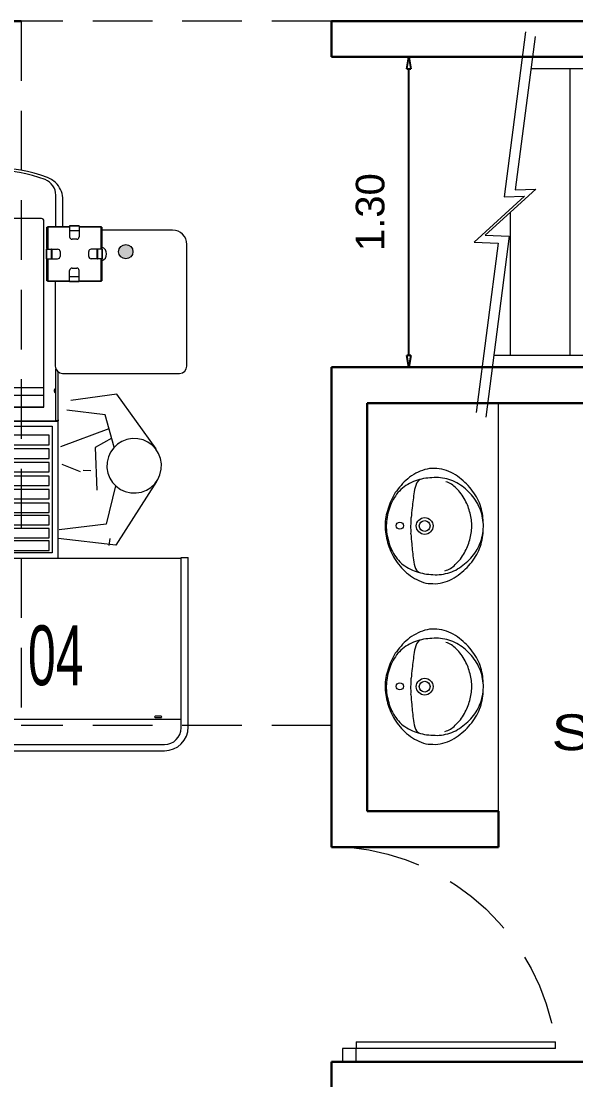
# Model space of a CAD drawing. Header units: millimetres. Extents: x 1675 to 1732.9, y 581.7 to 641.7.
# Drawn here: x 1690.986 to 1693.31, y 597.413 to 601.848 of the extents above; entities that cross this region are included whole.
import ezdxf
from ezdxf.enums import TextEntityAlignment as Align

# ---------------------------------------------------------------- set-up
doc = ezdxf.new("R2010")
doc.units = ezdxf.units.MM
doc.linetypes.add('HIDDEN', pattern=[0.375, 0.25, -0.125])
doc.layers.get('0').update_dxf_attribs({"lineweight": 5})
doc.layers.get('Defpoints').update_dxf_attribs({"color": 8, "lineweight": 5})
for name, color, linetype, lineweight in [('BASE_MONITOR', 8, 'Continuous', 5), ('COTAS', 8, 'Continuous', 5), ('LFS - 303 - LINEAS', 8, 'Continuous', 5), ('MOBILIARIO', 8, 'Continuous', 5), ('Muros', 7, 'Continuous', 30), ('PROYECCION', 8, 'HIDDEN', 5), ('Proyecciones', 8, 'HIDDEN', 5), ('PUERTA', 8, 'Continuous', 5), ('REFORÇO RAIO MOD', 8, 'Continuous', 5), ('SANITARIOS', 8, 'Continuous', 5), ('TEX', 7, 'Continuous', 5), ('texto', 7, 'Continuous', 5)]:
    doc.layers.add(name, color=color, linetype=linetype, lineweight=lineweight)
doc.styles.add('ARIAL', font='arial.ttf')
doc.styles.add('ROMANS', font='arial.ttf')
doc.styles.add('Texto peqño', font='sanss___.ttf', dxfattribs={"height": 0.12})
doc.dimstyles.new('100', dxfattribs={"dimtxt": 0.12, "dimasz": 0.05, "dimexe": 0.1, "dimexo": 0.25, "dimgap": 0.1, "dimtad": 1, "dimzin": 4, "dimdsep": 46, "dimtxsty": 'Texto peqño', "dimblk": 'CLOSEDBLANK', "dimcen": -0.05, "dimdle": 0.1, "dimclrd": 256, "dimclre": 256, "dimclrt": 256, "dimadec": 0, "dimazin": 0, "dimtfac": 1, "dimtix": 1, "dimtmove": 0, "dimatfit": 3, "dimldrblk": 'ARCHTICK', "dimfxl": 0, "dimarcsym": 0})

# ---------------------------------------------------------------- blocks, each defined once
blk = doc.blocks.new('WEFDED')
for p, q in [((1106.4174, 270.874), (1106.4174, 270.1781)), ((1106.4174, 270.874), (1106.4405, 270.874)), ((1106.4405, 270.1781), (1106.4405, 270.874)), ((1106.37, 270.1781), (1106.4174, 270.1781)), ((1106.37, 270.1307), (1106.37, 270.1781)), ((1106.4174, 270.1781), (1106.4174, 270.1307)), ((1106.4405, 270.1781), (1106.4174, 270.1781)), ((1106.4174, 270.1307), (1106.37, 270.1307))]:
    blk.add_line(p, q)
at = {"layer": 'Proyecciones'}
blk.add_arc((1106.3184, 270.0781), 0.8053, 5.4382, 81.2741, dxfattribs=at)
blk = doc.blocks.new('SE29')
at = {"layer": 'BASE_MONITOR', "color": 7, "linetype": 'Continuous'}
for p, q in [((-26.6, 110), (-29.1, 110)), ((15.9, 110), (13.4, 110))]:
    blk.add_line(p, q, dxfattribs=at)
blk = doc.blocks.new('SE30')
at = {"layer": 'BASE_MONITOR', "color": 7, "linetype": 'Continuous'}
for p, q in [((-118.6, 20.5), (-118.6, 18)), ((-118.6, -22), (-118.6, -24.5))]:
    blk.add_line(p, q, dxfattribs=at)
blk = doc.blocks.new('SE31')
at = {"layer": 'BASE_MONITOR', "color": 7, "linetype": 'Continuous'}
for p, q in [((-29.1, -114), (-26.6, -114)), ((13.4, -114), (15.9, -114))]:
    blk.add_line(p, q, dxfattribs=at)
blk = doc.blocks.new('SE32')
at = {"layer": 'BASE_MONITOR', "color": 7, "linetype": 'Continuous'}
for p, q in [((105.4, 18), (105.4, 20.5)), ((105.4, -24.5), (105.4, -22))]:
    blk.add_line(p, q, dxfattribs=at)
blk = doc.blocks.new('SE12')
at = {"layer": 'REFORÇO RAIO MOD', "color": 7, "linetype": 'Continuous'}
blk.add_line((1690.4, -595), (1690.4, -594.5), dxfattribs=at)
blk = doc.blocks.new('A$C056152C8')
at = {"extrusion": (-4.24552e-07, 1.16797e-07, 1)}
for p, q in [((-0.0167, 0.3084, 0), (-0.2105, 0.3177, 0)), ((-0.0801, 0.2325, 0), (-0.2345, 0.28, 0)), ((0.103, 0.0536, 0), (-0.0167, 0.3084, 0)), ((-0.068, 0.0919, 0), (-0.0801, 0.2325, 0)), ((-0.2878, 0.1348, 0), (-0.075, 0.1733, 0)), ((-0.1466, 0.1057, 0), (-0.173, -0.0716, 0)), ((-0.0714, 0.1314, 0), (-0.1466, 0.1057, 0)), ((-0.2968, 0.0617, 0), (-0.2273, 0.0176, 0)), ((-0.2133, 0.021, 0), (-0.1819, 0.0136, 0)), ((-0.0919, -0.068, 0), (-0.1606, -0.2195, 0)), ((0.0803, -0.0813, 0), (-0.1365, -0.3123, 0)), ((-0.1606, -0.2195, 0), (-0.358, -0.2065, 0)), ((-0.1365, -0.3123, 0), (-0.3691, -0.2409, 0)), ((-0.1634, -0.3095, 0), (-0.1542, -0.2809, 0))]:
    blk.add_line(p, q, dxfattribs=at)
for start, end in [(72.119, 252.119), (252.119, 72.119)]:
    blk.add_arc((0, 0), 0.1143, start, end, dxfattribs=at)
blk = doc.blocks.new('A$C45DA0C14')
h = blk.add_hatch(color=256)
edge = h.paths.add_edge_path()
edge.add_arc((0.2934, 2.0906), 0.03, 0, 360)
h = blk.add_hatch()
h.set_pattern_fill('ANSI31', color=256, scale=0.002791, angle=90, style=0)
h.set_pattern_definition([(135, (-54039.796152, 33778.450973), (-0.006265058009, -0.006265058009), [])])
h.paths.add_polyline_path([(-0.4379, 1.3329, 1), (-0.4979, 1.3329), (-0.4979, 1.0895, 1), (-0.4379, 1.0895)])
for p, q in [((-0.5551, 2.308), (-0.5551, 1.3772)), ((-0.525, 2.3275), (-0.525, 1.3818)), ((0.0001, 2.1962), (0.0001, 2.3275)), ((0.0301, 2.1962), (0.0301, 2.308)), ((-0.471, 2.2193), (-0.471, 1.439)), ((-0.0599, 2.2293), (-0.461, 2.2293)), ((-0.0499, 1.439), (-0.0499, 2.2193)), ((-0.0369, 2.1037), (-0.0369, 2.1932)), ((-0.0369, 2.1932), (-0.0339, 2.1932)), ((-0.0339, 2.1932), (-0.0339, 2.1962)), ((-0.0339, 2.1962), (0.0556, 2.1962)), ((0.0556, 2.1932), (-0.0339, 2.1932)), ((-0.0339, 2.1932), (-0.0339, 2.1037)), ((0.0556, 2.1962), (0.0556, 2.1932)), ((0.0581, 2.1992), (0.0581, 2.1988)), ((0.0981, 2.1992), (0.0581, 2.1992)), ((0.0581, 2.1988), (0.0581, 2.1788)), ((0.0581, 2.1988), (0.0981, 2.1988)), ((0.0581, 2.1788), (0.0981, 2.1788)), ((0.0581, 2.1788), (0.0581, 2.1776)), ((0.0581, 2.1776), (0.0581, 2.1527)), ((0.0981, 2.1776), (0.0581, 2.1776)), ((0.0981, 2.1988), (0.0981, 2.1992)), ((0.0981, 2.1988), (0.0981, 2.1788)), ((0.0981, 2.1776), (0.0981, 2.1788)), ((0.0981, 2.1776), (0.0981, 2.1527)), ((0.1006, 2.1932), (0.1006, 2.1962)), ((0.1006, 2.1962), (0.1902, 2.1962)), ((0.1902, 2.1932), (0.1006, 2.1932)), ((0.1902, 2.1962), (0.1902, 2.1932)), ((0.1902, 2.1932), (0.1932, 2.1932)), ((0.1902, 2.1037), (0.1902, 2.1932)), ((0.1932, 2.1932), (0.1932, 2.1037)), ((0.4891, 2.1812), (0.1932, 2.1812)), ((0.0881, 2.1427), (0.0681, 2.1427)), ((-0.0382, 2.1012), (-0.0387, 2.1012)), ((-0.0387, 2.1012), (-0.0387, 2.0612)), ((-0.0382, 2.1012), (-0.0183, 2.1012)), ((-0.0382, 2.0612), (-0.0382, 2.1012)), ((-0.0339, 2.1037), (-0.0369, 2.1037)), ((-0.0183, 2.0612), (-0.0183, 2.1012)), ((-0.0171, 2.1012), (-0.0183, 2.1012)), ((-0.0171, 2.1012), (0.0079, 2.1012)), ((-0.0171, 2.1012), (-0.0171, 2.0612)), ((0.0179, 2.0912), (0.0179, 2.0712)), ((0.1384, 2.0712), (0.1384, 2.0912)), ((0.1733, 2.1012), (0.1484, 2.1012)), ((0.1733, 2.0612), (0.1733, 2.1012)), ((0.1745, 2.1012), (0.1733, 2.1012)), ((0.1945, 2.1012), (0.1745, 2.1012)), ((0.1745, 2.1012), (0.1745, 2.0612)), ((0.1932, 2.1037), (0.1902, 2.1037)), ((0.1949, 2.1012), (0.1945, 2.1012)), ((0.1945, 2.1012), (0.1945, 2.0612)), ((0.1949, 2.0612), (0.1949, 2.1012)), ((0.5491, 1.611), (0.5491, 2.1212)), ((-0.0387, 2.0612), (-0.0382, 2.0612)), ((-0.0382, 2.0612), (-0.0183, 2.0612)), ((-0.0369, 2.0587), (-0.0339, 2.0587)), ((-0.0369, 1.9691), (-0.0369, 2.0587)), ((-0.0339, 2.0587), (-0.0339, 1.9691)), ((-0.0183, 2.0612), (-0.0171, 2.0612)), ((-0.0171, 2.0612), (0.0079, 2.0612)), ((0.1733, 2.0612), (0.1484, 2.0612)), ((0.1733, 2.0612), (0.1745, 2.0612)), ((0.1945, 2.0612), (0.1745, 2.0612)), ((0.1902, 1.9691), (0.1902, 2.0587)), ((0.1902, 2.0587), (0.1932, 2.0587)), ((0.1932, 2.0587), (0.1932, 1.9691)), ((0.1945, 2.0612), (0.1949, 2.0612)), ((0.0581, 1.9869), (0.0581, 2.0118)), ((0.0681, 2.0218), (0.0881, 2.0218)), ((0.0981, 1.9869), (0.0981, 2.0118)), ((-0.0339, 1.9691), (-0.0369, 1.9691)), ((-0.0339, 1.9661), (-0.0339, 1.9691)), ((-0.0339, 1.9691), (0.0556, 1.9691)), ((0.0556, 1.9661), (-0.0339, 1.9661)), ((-0.0019, 1.9661), (-0.0019, 1.611)), ((0.0556, 1.9691), (0.0556, 1.9661)), ((0.0581, 1.9869), (0.0981, 1.9869)), ((0.0581, 1.9869), (0.0581, 1.9856)), ((0.0581, 1.9657), (0.0581, 1.9856)), ((0.0981, 1.9856), (0.0581, 1.9856)), ((0.0581, 1.9657), (0.0581, 1.9653)), ((0.0981, 1.9657), (0.0581, 1.9657)), ((0.0581, 1.9653), (0.0981, 1.9653)), ((0.0981, 1.9856), (0.0981, 1.9869)), ((0.0981, 1.9657), (0.0981, 1.9856)), ((0.0981, 1.9653), (0.0981, 1.9657)), ((0.1006, 1.9661), (0.1006, 1.9691)), ((0.1006, 1.9691), (0.1902, 1.9691)), ((0.1902, 1.9661), (0.1006, 1.9661)), ((0.1902, 1.9691), (0.1902, 1.9661)), ((0.1932, 1.9691), (0.1902, 1.9691)), ((0.0001, 1.3858), (0.0001, 1.6003)), ((0.0101, 1.3858), (0.0101, 1.587)), ((0.0281, 1.581), (0.5191, 1.581)), ((-0.525, 1.5164), (-0.521, 1.5164)), ((-0.517, 1.5126), (-0.517, 1.5047)), ((-0.471, 1.5222), (-0.0499, 1.5222)), ((-0.0059, 1.5047), (-0.0059, 1.5126)), ((-0.0019, 1.5166), (-0.0019, 1.5164)), ((-0.0019, 1.5166), (0.0001, 1.5166)), ((-0.0019, 1.5164), (0.0001, 1.5164)), ((-0.521, 1.5007), (-0.525, 1.5007)), ((-0.471, 1.4898), (-0.0499, 1.4898)), ((0.0001, 1.5007), (-0.0019, 1.5007)), ((-0.471, 1.441), (-0.0499, 1.441)), ((-0.471, 1.439), (-0.0499, 1.439)), ((-0.5551, 1.3772), (-0.5551, 0.1)), ((-0.525, 1.3818), (0.0066, 1.3818)), ((-0.525, 1.3818), (-0.525, 0.096)), ((-0.525, 1.3803), (0.0081, 1.3803)), ((0.0001, 1.3825), (0.0001, 1.3858)), ((0.0101, 1.3825), (0.0001, 1.3825)), ((0.0081, 1.3825), (0.0081, 0.8062)), ((0.0101, 1.3858), (0.0101, 1.3825)), ((-0.4979, 1.3329), (-0.4979, 1.0895)), ((-0.4379, 1.3329), (-0.4379, 1.0895)), ((-0.5245, 0.8062), (0.525, 0.8062)), ((0.525, 0.81), (0.5351, 0.81)), ((0.525, 0.096), (0.525, 0.81)), ((0.5351, 0.81), (0.5551, 0.81)), ((0.5551, 0.1), (0.5551, 0.81)), ((-0.4125, 0.1445), (-0.4375, 0.1445)), ((-0.4375, 0.1397), (-0.4125, 0.1397)), ((-0.4375, 0.1397), (-0.4375, 0.1395)), ((-0.4375, 0.1395), (-0.4125, 0.1395)), ((-0.4125, 0.1397), (-0.4125, 0.1395)), ((0.4415, 0.1445), (0.4165, 0.1445)), ((0.4165, 0.1397), (0.4415, 0.1397)), ((0.4165, 0.1397), (0.4165, 0.1395)), ((0.4165, 0.1395), (0.4415, 0.1395)), ((0.4415, 0.1397), (0.4415, 0.1395)), ((-0.5245, 0.1321), (-0.5245, 0.1315)), ((-0.5245, 0.1321), (0.525, 0.1321)), ((-0.5245, 0.1315), (-0.5245, 0.13)), ((-0.455, 0.026), (0.455, 0.026)), ((-0.455, 0), (0.455, 0))]:
    blk.add_line(p, q)
for points in [[(-0.0153, 1.3597), (-0.0153, 0.8289), (-0.4054, 0.8289), (-0.4054, 1.3597)], [(-0.3921, 1.3222), (-0.3921, 1.2822), (-0.027, 1.2822), (-0.027, 1.3222)], [(-0.3921, 1.265), (-0.3921, 1.225), (-0.027, 1.225), (-0.027, 1.265)], [(-0.3921, 1.2079), (-0.3921, 1.1679), (-0.027, 1.1679), (-0.027, 1.2079)], [(-0.3921, 1.1507), (-0.3921, 1.1107), (-0.027, 1.1107), (-0.027, 1.1507)], [(-0.3921, 1.0949), (-0.3921, 1.0548), (-0.027, 1.0548), (-0.027, 1.0949)], [(-0.3921, 1.0377), (-0.3921, 0.9977), (-0.027, 0.9977), (-0.027, 1.0377)], [(-0.3921, 0.9858), (-0.3921, 0.9458), (-0.027, 0.9458), (-0.027, 0.9858)], [(-0.3921, 0.9313), (-0.3921, 0.8913), (-0.027, 0.8913), (-0.027, 0.9313)], [(-0.3921, 0.8795), (-0.3921, 0.8394), (-0.027, 0.8394), (-0.027, 0.8795)]]:
    blk.add_lwpolyline(points, close=True)
blk.add_circle((0.2934, 2.0906), 0.03)
for centre, radius, start, end in [((-0.2625, 1.7859), 0.6562, 69.6448, 110.3552), ((-0.4565, 2.3098), 0.0974, 110.5836, 139.3284), ((-0.0688, 2.3093), 0.098, 40.702, 69.3248), ((0.4891, 2.1212), 0.06, 0, 90), ((0.0681, 2.1527), 0.01, 180, 270), ((0.0881, 2.1527), 0.01, 270, 0), ((0.0079, 2.0912), 0.01, 0, 90), ((0.1484, 2.0912), 0.01, 90, 180), ((0.1832, 2.0812), 0.03, 289.4712, 70.5288), ((0.0079, 2.0712), 0.01, 270, 0), ((0.1484, 2.0712), 0.01, 180, 270), ((0.0681, 2.0118), 0.01, 90, 180), ((0.0881, 2.0118), 0.01, 0, 90), ((0.0281, 1.611), 0.03, 180, 270), ((0.5191, 1.611), 0.03, 270, 0), ((-0.4679, 1.3329), 0.03, 0, 180), ((-0.4679, 1.0895), 0.03, 180, 0), ((-0.455, 0.1), 0.1, 180, 270), ((-0.455, 0.096), 0.07, 180, 270), ((0.455, 0.1), 0.1, 270, 0), ((0.455, 0.096), 0.07, 270, 0)]:
    blk.add_arc(centre, radius, start, end)
for centre, major_axis, ratio, start_param, end_param in [((-0.2625, 1.8399), (-0.606, 0), 0.977018, 4.345157, 5.079621), ((-0.455, 2.308), (0.0514, 0.0868), 0.988579, 1.394633, 2.100244), ((-0.455, 2.3275), (0.0552, 0.0435), 0.990026, 1.272731, 2.468589), ((-0.0699, 2.3275), (0.0669, 0.0208), 0.990084, -0.303723, 0.907513), ((-0.0699, 2.308), (0.0985, 0.0177), 0.984918, -0.180599, 0.541883), ((-0.461, 2.2193), (-0.01, 0), 0.993961, -1.570796, 0), ((-0.0599, 2.2193), (-0.01, 0), 0.993961, 3.141593, 4.712389), ((-0.521, 1.5124), (-0.004, 0), 0.993961, 3.141593, 4.712389), ((-0.0019, 1.5126), (-0.004, 0), 0.993961, -1.570796, 0), ((-0.0019, 1.5124), (-0.004, 0), 0.993961, -1.570796, 0), ((-0.521, 1.5047), (-0.00281, 0.00281), 1, 2.356194, 3.926991), ((-0.0019, 1.5047), (0.00283, 0.00283), 1, 2.356194, 3.926991), ((-0.4375, 0.142), (-0.00248, 0), 1, 4.712389, 7.853982), ((-0.4375, 0.1421), (0.00177, 0.00177), 1, 2.380571, 3.926991), ((-0.4125, 0.142), (0.0025, 0), 0.992546, 4.712389, 7.853982), ((-0.4125, 0.1421), (-0.00176, 0.00176), 1, 2.356194, 3.902614), ((0.4165, 0.142), (0, -0.00248), 1, 3.141593, 6.283185), ((0.4165, 0.1421), (0.00177, 0.00177), 1, 2.380571, 3.926991), ((0.4415, 0.142), (0.0025, 0), 0.992546, 4.712389, 7.853982), ((0.4415, 0.1421), (-0.00176, 0.00176), 1, 2.356194, 3.902614), ((-0.5145, 0.132), (0.0005, 0), 0.121869, 1.570796, 3.141593)]:
    blk.add_ellipse(centre, major_axis=major_axis, ratio=ratio, start_param=start_param, end_param=end_param)
at = {"xscale": 0.0010002876483937, "yscale": 0.0010002876483937, "zscale": 0.0010002876483937, "rotation": 270}
for name, p in [('SE30', (0.0801, 2.0746)), ('SE31', (0.0801, 2.0746)), ('SE29', (0.0801, 2.0746)), ('SE32', (0.0801, 2.0746)), ('SE12', (0.0801, 2.3043))]:
    blk.add_blockref(name, p, dxfattribs=at)
at = {"rotation": 10.49920134114387}
blk.add_blockref('A$C056152C8', (0.3286, 1.1938), dxfattribs=at)
blk = doc.blocks.new('_ClosedBlank')
at = {"color": 0, "linetype": 'ByBlock', "lineweight": -2}
for p, q in [((-1, 0.167), (0, 0)), ((-1, 0.167), (-1, -0.167)), ((0, 0), (-1, -0.167))]:
    blk.add_line(p, q, dxfattribs=at)
blk = doc.blocks.new('*D168')
at = {"layer": 'COTAS', "lineweight": -2}
for p, q in [((1692.5359, 601.6985), (1692.7107, 601.6985)), ((1692.5359, 600.3985), (1692.7107, 600.3985))]:
    blk.add_line(p, q, dxfattribs=at)
at = {"layer": 'COTAS', "linetype": 'ByBlock', "lineweight": -2}
blk.add_line((1692.6107, 600.4485), (1692.6107, 601.6485), dxfattribs=at)
at = {"layer": 'Defpoints', "color": 0}
for p in [(1692.2859, 601.6985), (1692.6107, 601.6985), (1692.2859, 600.3985)]:
    blk.add_point(p, dxfattribs=at)
at = {"layer": 'COTAS', "lineweight": -2, "xscale": 0.05, "yscale": 0.05, "zscale": 0.05}
for p, rotation in [((1692.6107, 601.6985), 90), ((1692.6107, 600.3985), 270)]:
    blk.add_blockref('_ClosedBlank', p, dxfattribs=dict(at, rotation=rotation))
at = {"layer": 'COTAS', "insert": (1692.4488, 601.0485), "char_height": 0.12, "attachment_point": 5, "rotation": 90, "style": 'Texto peqño'}
blk.add_mtext('1.30', dxfattribs=at)
blk = doc.blocks.new('_ARCHTICK')
at = {"color": 0, "linetype": 'ByBlock', "const_width": 0.15}
blk.add_lwpolyline([(-0.5, -0.5), (0.5, 0.5)], dxfattribs=at)

msp = doc.modelspace()

# ---------------------------------------------------------------- linework, layer by layer
at = {"layer": 'LFS - 303 - LINEAS'}
for p, q in [((1693.0987, 601.8033), (1693.0092, 601.1131)), ((1693.1391, 601.7837), (1693.0559, 601.1426)), ((1695.2859, 601.6485), (1693.1215, 601.6485)), ((1693.2859, 600.4485), (1693.2859, 601.6485)), ((1693.1418, 601.1454), (1692.93, 600.9515)), ((1693.0559, 601.1426), (1693.1418, 601.1454)), ((1693.0951, 601.1159), (1692.8833, 600.922)), ((1693.0092, 601.1131), (1693.0951, 601.1159)), ((1693.0359, 600.4485), (1693.0359, 601.0485)), ((1692.93, 600.9515), (1693.0306, 600.9476)), ((1693.0306, 600.9476), (1692.9323, 600.19)), ((1692.8833, 600.922), (1692.9839, 600.9181)), ((1692.9839, 600.9181), (1692.8919, 600.2096)), ((1695.2859, 600.4485), (1692.9658, 600.4485))]:
    msp.add_line(p, q, dxfattribs=at)
at = {"layer": 'Muros'}
for p, q in [((1690.9859, 601.8485), (1690.6359, 601.8485)), ((1695.7459, 601.8485), (1692.2859, 601.8485)), ((1695.7459, 601.6985), (1692.2859, 601.6985)), ((1695.7459, 600.3985), (1692.2859, 600.3985)), ((1692.2859, 598.3885), (1692.2859, 600.3985)), ((1695.5959, 600.2485), (1692.4359, 600.2485)), ((1692.4359, 598.5385), (1692.4359, 600.2485)), ((1692.9859, 598.5385), (1692.4359, 598.5385)), ((1692.9859, 598.3885), (1692.9859, 598.5385)), ((1692.2859, 598.3885), (1692.9859, 598.3885)), ((1692.2859, 597.4885), (1695.5959, 597.4885)), ((1692.2859, 597.3385), (1692.2859, 597.4885))]:
    msp.add_line(p, q, dxfattribs=at)
msp.add_lwpolyline([(1692.2859, 601.6985), (1692.2859, 601.8485)], dxfattribs=at)
at = {"layer": 'PROYECCION'}
msp.add_line((1692.2859, 598.8985), (1690.9859, 598.8985), dxfattribs=at)
msp.add_lwpolyline([(1692.2859, 601.8485), (1690.9859, 601.8485), (1690.9859, 598.8985)], dxfattribs=at)
at = {"layer": 'SANITARIOS'}
msp.add_line((1692.9859, 598.5385), (1692.9859, 600.2485), dxfattribs=at)
for centre, radius in [((1692.5726, 599.7349), 0.015), ((1692.6766, 599.7337), 0.035), ((1692.6766, 599.7337), 0.0225), ((1692.6766, 599.0606), 0.035), ((1692.6766, 599.0606), 0.0225), ((1692.5726, 599.0619), 0.015)]:
    msp.add_circle(centre, radius, dxfattribs=at)
for centre, radius, start, end in [((1692.7363, 599.7747), 0.2039, 106.6597, 129.8866), ((1692.7084, 599.8677), 0.1068, 85.6441, 106.6597), ((1692.721, 599.8398), 0.1345, 73.9717, 91.9093), ((1692.7076, 599.7929), 0.1833, 48.0842, 73.9717), ((1692.8039, 599.7007), 0.3041, 130.7184, 145.3914), ((1692.7085, 599.7305), 0.2049, 107.7093, 127.7249), ((1692.6705, 599.9011), 0.03, 102.5454, 157.5179), ((1692.7166, 599.694), 0.2422, 90.1121, 106.8948), ((1692.7263, 599.761), 0.1755, 81.6853, 93.332), ((1692.726, 599.7589), 0.1776, 58.4993, 81.6853), ((1692.6689, 599.7269), 0.2587, 34.1039, 51.4712), ((1692.7206, 599.7423), 0.2037, 132.4528, 152.5155), ((1692.7843, 599.854), 0.1532, 157.5179, 171.3379), ((1692.7406, 599.8324), 0.0902, 41.5917, 73.7467), ((1692.6898, 599.7645), 0.1741, 26.2467, 47.2112), ((1692.6507, 599.6601), 0.3015, 42.4878, 56.1157), ((1692.8094, 599.7152), 0.2954, 155.7861, 169.3093), ((1692.8096, 599.7159), 0.3006, 148.396, 162.4804), ((1694.1634, 599.6439), 1.5482, 171.3379, 173.8365), ((1692.6688, 599.7437), 0.2024, 12.277, 28.8978), ((1692.7166, 599.7283), 0.2069, 20.8635, 40.8788), ((1692.7064, 599.7489), 0.2153, 14.7352, 34.8608), ((1692.7556, 599.7293), 0.2451, 161.6738, 178.5032), ((1693.2374, 599.729), 0.6186, 172.458, 176.3302), ((1692.7141, 599.7304), 0.2085, 0.0791, 20.0828), ((1692.6184, 599.7344), 0.3042, 359.2966, 13.1528), ((1692.8124, 599.7234), 0.297, 170.9708, 177.6327), ((1692.2956, 599.7652), 0.3245, 354.5537, 0.5974), ((1692.7129, 599.7389), 0.1609, 357.2717, 17.2969), ((1692.7557, 599.7361), 0.2451, 180.1003, 196.9297), ((1692.8126, 599.7407), 0.297, 180.9708, 187.6327), ((1692.8098, 599.7489), 0.2954, 189.2942, 202.8174), ((1692.2949, 599.7115), 0.3245, 358.0061, 4.0498), ((1692.7128, 599.7275), 0.1609, 341.3066, 1.3318), ((1692.7142, 599.736), 0.2085, 338.5207, 358.5244), ((1692.6184, 599.7343), 0.3042, 345.4507, 359.3069), ((1692.81, 599.7482), 0.3006, 196.1231, 210.2075), ((1693.2374, 599.7247), 0.6186, 182.2733, 186.1455), ((1694.1651, 599.7871), 1.5482, 184.767, 187.2656), ((1692.6685, 599.7238), 0.2024, 329.7057, 346.3265), ((1692.7167, 599.7381), 0.2069, 317.7247, 337.74), ((1692.706, 599.7178), 0.2153, 323.7427, 343.8683), ((1692.7204, 599.7239), 0.2037, 206.088, 226.1507), ((1692.6891, 599.7025), 0.1741, 311.3923, 332.3568), ((1692.8046, 599.7635), 0.3041, 213.2121, 227.8851), ((1692.7086, 599.736), 0.2049, 230.8786, 250.8942), ((1692.7813, 599.6107), 0.1532, 187.2656, 201.0856), ((1692.7382, 599.6334), 0.0902, 284.8568, 317.0118), ((1692.6525, 599.8079), 0.3015, 302.4878, 316.1157), ((1692.669, 599.7407), 0.2587, 307.1323, 324.4996), ((1692.7353, 599.6912), 0.2039, 228.7169, 251.9438), ((1692.6664, 599.5664), 0.03, 201.0856, 256.0581), ((1692.7175, 599.7723), 0.2422, 251.7087, 268.4914), ((1692.7256, 599.7051), 0.1755, 265.2715, 276.9182), ((1692.7254, 599.7072), 0.1776, 276.9182, 300.1042), ((1692.7061, 599.6737), 0.1833, 284.6318, 310.5193), ((1692.7052, 599.5989), 0.1068, 251.9438, 272.9594), ((1692.7184, 599.6265), 0.1345, 266.6942, 284.6318), ((1692.8039, 599.0276), 0.3041, 130.7184, 145.3914), ((1692.7363, 599.1016), 0.2039, 106.6597, 129.8866), ((1692.6705, 599.2281), 0.03, 102.5454, 157.5179), ((1692.7166, 599.0209), 0.2422, 90.1121, 106.8948), ((1692.7084, 599.1946), 0.1068, 85.6441, 106.6597), ((1692.7263, 599.0879), 0.1755, 81.6853, 93.332), ((1692.721, 599.1667), 0.1345, 73.9717, 91.9093), ((1692.726, 599.0858), 0.1776, 58.4993, 81.6853), ((1692.7076, 599.1198), 0.1833, 48.0842, 73.9717), ((1692.7206, 599.0693), 0.2037, 132.4528, 152.5155), ((1692.7085, 599.0575), 0.2049, 107.7093, 127.7249), ((1692.7843, 599.181), 0.1532, 157.5179, 171.3379), ((1692.7406, 599.1593), 0.0902, 41.5917, 73.7467), ((1692.6898, 599.0915), 0.1741, 26.2467, 47.2112), ((1692.6507, 598.987), 0.3015, 42.4878, 56.1157), ((1692.6689, 599.0538), 0.2587, 34.1039, 51.4712), ((1692.8096, 599.0428), 0.3006, 148.396, 162.4804), ((1694.1634, 598.9709), 1.5482, 171.3379, 173.8365), ((1692.7166, 599.0552), 0.2069, 20.8635, 40.8788), ((1692.7064, 599.0758), 0.2153, 14.7352, 34.8608), ((1692.7556, 599.0562), 0.2451, 161.6738, 178.5032), ((1692.8094, 599.0421), 0.2954, 155.7861, 169.3093), ((1693.2374, 599.0559), 0.6186, 172.458, 176.3302), ((1692.6688, 599.0707), 0.2024, 12.277, 28.8978), ((1692.7141, 599.0573), 0.2085, 0.0791, 20.0828), ((1692.6184, 599.0613), 0.3042, 359.2966, 13.1528), ((1692.8124, 599.0503), 0.297, 170.9708, 177.6327), ((1692.2956, 599.0921), 0.3245, 354.5537, 0.5974), ((1692.7129, 599.0658), 0.1609, 357.2717, 17.2969), ((1692.7557, 599.063), 0.2451, 180.1003, 196.9297), ((1692.8126, 599.0676), 0.297, 180.9708, 187.6327), ((1692.2949, 599.0384), 0.3245, 358.0061, 4.0498), ((1692.7128, 599.0544), 0.1609, 341.3066, 1.3318), ((1692.7142, 599.063), 0.2085, 338.5207, 358.5244), ((1692.6184, 599.0613), 0.3042, 345.4507, 359.3069), ((1692.8098, 599.0758), 0.2954, 189.2942, 202.8174), ((1692.81, 599.0751), 0.3006, 196.1231, 210.2075), ((1693.2374, 599.0516), 0.6186, 182.2733, 186.1455), ((1692.6685, 599.0507), 0.2024, 329.7057, 346.3265), ((1692.7204, 599.0508), 0.2037, 206.088, 226.1507), ((1694.1651, 599.114), 1.5482, 184.767, 187.2656), ((1692.6891, 599.0294), 0.1741, 311.3923, 332.3568), ((1692.7167, 599.065), 0.2069, 317.7247, 337.74), ((1692.706, 599.0447), 0.2153, 323.7427, 343.8683), ((1692.8046, 599.0905), 0.3041, 213.2121, 227.8851), ((1692.7086, 599.0629), 0.2049, 230.8786, 250.8942), ((1692.7813, 598.9376), 0.1532, 187.2656, 201.0856), ((1692.6525, 599.1348), 0.3015, 302.4878, 316.1157), ((1692.669, 599.0676), 0.2587, 307.1323, 324.4996), ((1692.7353, 599.0181), 0.2039, 228.7169, 251.9438), ((1692.6664, 598.8933), 0.03, 201.0856, 256.0581), ((1692.7175, 599.0992), 0.2422, 251.7087, 268.4914), ((1692.7254, 599.0341), 0.1776, 276.9182, 300.1042), ((1692.7061, 599.0007), 0.1833, 284.6318, 310.5193), ((1692.7382, 598.9603), 0.0902, 284.8568, 317.0118), ((1692.7052, 598.9258), 0.1068, 251.9438, 272.9594), ((1692.7184, 598.9534), 0.1345, 266.6942, 284.6318), ((1692.7256, 599.0321), 0.1755, 265.2715, 276.9182)]:
    msp.add_arc(centre, radius, start, end, dxfattribs=at)

# ---------------------------------------------------------------- block references
at = {"layer": 'MOBILIARIO'}
msp.add_blockref('A$C45DA0C14', (1691.1309, 598.7921), dxfattribs=at)
at = {"layer": 'PUERTA', "xscale": -1.19999999999834, "yscale": 1.19999999999834, "zscale": 1.19999999999837, "rotation": 270}
msp.add_blockref('WEFDED', (1368.1756, -730.1555), dxfattribs=at)

# ---------------------------------------------------------------- texts
at = {"layer": 'TEX', "style": 'ARIAL', "width": 0.6}
msp.add_text('04', height=0.25046, dxfattribs=at).set_placement((1691.1309, 599.1921, -0.0006), align=Align.MIDDLE)
at = {"layer": 'texto', "insert": (1693.6409, 598.8685), "char_height": 0.15, "attachment_point": 5, "style": 'ROMANS'}
msp.add_mtext('{\\fArial|b0|i0|c0|p34;\\W1.2;SS.HM.}', dxfattribs=at)

# ---------------------------------------------------------------- dimensions: what is measured, and where the dimension line sits
at = {"layer": 'COTAS'}
dim = msp.add_linear_dim(base=(1692.6107, 601.6985), p1=(1692.2859, 600.3985), p2=(1692.2859, 601.6985), angle=90, dimstyle='100', dxfattribs=at)
dim.commit()
dim.dimension.update_dxf_attribs({"geometry": '*D168', "text_midpoint": (1692.4488, 601.0485)})

doc.saveas('drawing.dxf')
